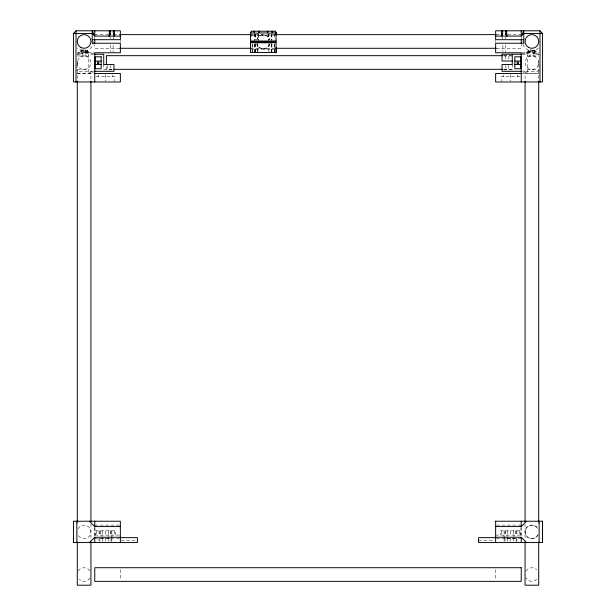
<?xml version="1.0" encoding="UTF-8"?>
<svg xmlns="http://www.w3.org/2000/svg" width="616" height="616" viewBox="0 0 616 616"><rect width="100%" height="100%" fill="white"/><g stroke="black" fill="none" stroke-linecap="round" stroke-linejoin="round"><path stroke-width="0.46" stroke-dasharray="3.08 2.31" d="M77.516 61.015L77.516 64.549M538.484 64.549L538.484 61.015M80.696 56.872A6.822 6.822 0 0 1 90.929 62.786A6.822 6.822 0 0 1 80.696 68.692A6.822 6.822 0 0 1 80.696 56.872L83.252 54.254L83.252 49.988A0.855 0.855 0 0 0 82.829 49.249M528.482 56.872A6.822 6.822 0 0 1 538.715 62.786A6.822 6.822 0 0 1 528.482 68.692A6.822 6.822 0 0 1 528.482 56.872L531.038 54.254L531.038 49.988A0.855 0.855 0 0 0 530.615 49.249M76.908 54.632L81.551 49.988A0.855 0.855 0 0 1 81.974 49.249M89.436 73.443L92.107 70.778M76.114 523.893L78.109 521.898M539.139 70.032L537.86 71.317L522.776 71.317M255.216 32.933L258.173 32.933M268.484 32.933L271.44 32.933M255.594 33.788L258.035 33.788M268.622 33.788L271.055 33.788M94.772 34.635L108.216 34.635M113.721 34.635L119.743 34.635M250.481 34.635L275.344 34.635M496.257 34.635L502.279 34.635M507.784 34.635L521.228 34.635M251.428 35.489L275.229 35.489M119.743 48.287L94.772 48.287L94.772 44.876M250.481 48.287L275.344 48.287M496.257 48.287L521.228 48.287L521.228 44.876M250.481 49.141L275.229 49.141M81.551 50.42L83.252 50.42M532.748 50.42L534.449 50.42M80.981 50.566L81.551 50.566M534.449 50.566L535.019 50.566M81.551 50.874L83.252 50.874M532.748 50.874L534.449 50.874M84.962 51.097L87.772 51.097M528.228 51.097L531.038 51.097M84.962 51.374L88.049 51.374M527.951 51.374L531.038 51.374M79.988 51.552L81.551 51.552M534.449 51.552L536.012 51.552M81.551 51.667L83.252 51.667M532.748 51.667L534.449 51.667M84.962 51.852L88.527 51.852M527.473 51.852L531.038 51.852M84.962 52.398L89.074 52.398M526.926 52.398L531.038 52.398M81.551 52.583L83.252 52.583M532.748 52.583L534.449 52.583M77.154 52.76L93.84 52.76M522.16 52.76L538.846 52.76M84.962 52.876L89.551 52.876M526.449 52.876L531.038 52.876M84.962 53.145L89.821 53.145M526.18 53.145L531.038 53.145M81.551 53.369L83.252 53.369M93.917 53.399L88.796 53.399L88.796 72.164L93.062 72.164M522.083 53.399L527.204 53.399L527.204 72.164L522.938 72.164M532.748 53.369L534.449 53.369M77.855 53.684L81.551 53.684M534.449 53.684L538.145 53.684M81.551 53.831L83.252 53.831M532.748 53.831L534.449 53.831M77.285 54.254L81.551 54.254L81.551 49.988M93.671 54.254L90.929 54.254L86.663 49.988A0.855 0.855 0 0 0 86.24 49.249M522.33 54.254L525.071 54.254L529.337 49.988A0.855 0.855 0 0 1 529.76 49.249M538.715 54.254L534.449 54.254L534.449 49.988A0.855 0.855 0 0 0 534.026 49.249M503.618 55.671L511.311 55.671M77.285 55.964L88.796 55.964M503.903 55.964L512.273 55.964M527.204 55.964L538.715 55.964M77.054 64.549L77.285 81.974M538.946 64.549L538.715 81.974M112.189 69.315L106.414 69.315L106.414 65.904M503.618 69.315L512.273 69.315M77.285 69.608L88.796 69.608M112.097 69.608L103.727 69.608L103.727 64.549M503.903 69.608L512.273 69.608L512.273 64.549M527.204 69.608L538.715 69.608M93.224 71.317L78.14 71.317L76.861 70.032M77.285 73.443L90.929 73.443L90.929 81.974M538.715 73.443L525.071 73.443L525.071 81.974M77.154 73.466L93.84 73.466M522.16 73.466L538.846 73.466M96.127 76.646L114.738 76.646L114.738 81.089M519.873 76.646L501.262 76.646L501.262 81.089M94.772 525.109L119.412 525.094M496.527 525.109L521.228 525.094M94.772 535.088L120.359 535.088M495.58 535.088L521.228 535.088M94.772 538.723L119.412 538.738M496.527 538.723L521.228 538.738M121.306 540.209L137.414 540.209M478.517 540.209L494.694 540.209M534.449 49.988L539.092 54.632M523.893 70.778L526.565 73.443M537.822 521.898L539.885 523.893M535.304 56.872L532.748 54.254L532.748 49.988A0.855 0.855 0 0 1 533.171 49.249M87.518 56.872L84.962 54.254L84.962 49.988A0.855 0.855 0 0 1 85.385 49.249M525.001 524.016L525.071 539.023M521.228 36.637L521.228 39.694M521.167 527.442L521.167 537.653M520.982 527.512L520.92 535.088M520.736 535.088L520.736 530.823L500.269 530.823L500.269 535.088M519.434 530.823L519.434 535.088M517.394 75.06L517.394 76.646M516.909 530.823L516.909 535.088M516.909 541.703L516.909 538.292L504.104 538.292L504.104 541.703M516.116 530.823L516.116 535.088M516.116 538.292L516.116 541.703M515.623 530.823L515.623 535.088M513.983 535.088L513.983 537.491M513.706 530.823L513.706 535.088M513.706 538.292L513.706 541.703M510.572 74.413L510.572 81.027M510.572 530.823L510.572 535.088M510.572 538.292L510.572 541.703M508.862 55.964L508.862 60.176M508.439 65.396L508.439 71.317M507.307 530.823L507.307 535.088M507.307 538.292L507.307 541.703M507.091 535.088L507.091 537.491M505.875 65.396L505.875 71.317M505.705 37.029L505.705 38.808M505.451 45.137L505.451 51.806M505.451 55.964L505.451 60.176M505.39 530.823L505.39 535.088M505.028 530.823L505.028 535.088M505.028 538.292L505.028 541.703M504.104 530.823L504.173 537.653M503.965 535.088L503.965 537.653M503.749 75.06L503.749 76.646M502.895 45.137L502.895 51.806M502.641 37.029L502.641 39.694M501.709 530.823L501.709 535.088M495.641 40.348L495.641 42.258M495.641 569.715L495.641 579.363M274.79 34.019L274.79 39.601M274.466 44.175L274.466 52.553M274.359 44.175L274.359 52.553M271.91 33.788L271.91 40.502M271.91 44.175L271.91 52.553M271.802 33.788L271.802 40.502M271.802 44.175L271.802 52.553M271.487 34.019L271.487 39.601M271.487 43.667L271.487 52.553M271.379 34.019L271.379 39.601M271.379 43.667L271.379 52.553M268.815 43.667L268.923 52.553M268.499 33.788L268.499 40.502M268.391 33.788L268.391 40.502M258.266 33.788L258.266 40.502M258.158 33.788L258.158 40.502M257.835 43.667L257.835 52.553M257.727 43.667L257.727 52.553M255.278 34.019L255.278 39.601M255.278 43.667L255.278 52.553M255.17 34.019L255.17 39.601M255.17 43.667L255.17 52.553M254.855 33.788L254.855 40.502M254.855 44.175L254.855 52.553M254.747 33.788L254.747 40.502M254.747 44.175L254.747 52.553M252.29 44.175L252.29 52.553M252.183 44.175L252.183 52.553M251.867 34.019L251.867 39.601M120.359 40.348L120.359 42.258M120.359 569.715L120.359 579.363M115.669 535.088L115.669 530.823L95.195 530.823L95.195 535.088M114.291 530.823L114.291 535.088M113.359 37.029L113.359 39.694M113.105 45.137L113.105 51.806M112.251 75.06L112.251 76.646M111.973 535.088L111.973 537.653M111.835 530.823L111.827 537.653M111.835 541.703L111.835 538.292L99.03 538.292L99.03 541.703M110.972 530.823L110.972 535.088M110.972 538.292L110.972 541.703M110.549 45.137L110.549 51.806M110.549 530.823L110.549 535.088M110.295 37.029L110.295 38.808M110.125 65.396L110.125 71.317M108.84 535.088L108.84 537.491M108.632 530.823L108.632 535.088M108.632 538.292L108.632 541.703M107.561 65.396L107.561 71.317M105.428 74.413L105.428 81.027M105.428 530.823L105.428 535.088M105.428 538.292L105.428 541.703M102.233 530.823L102.233 535.088M102.233 538.292L102.233 541.703M102.017 535.088L102.017 537.491M100.316 530.823L100.316 535.088M99.884 530.823L99.884 535.088M99.884 538.292L99.884 541.703M99.03 530.823L99.03 535.088M98.606 75.06L98.606 76.646M96.566 530.823L96.566 535.088M95.018 527.512L95.018 535.088M94.772 36.637L94.772 39.694M94.772 527.442L94.772 537.653M90.929 524.016L90.929 539.023M90.021 577.947A6.822 6.822 0 0 1 79.279 579.363M78.201 571.124A6.822 6.822 0 0 1 90.021 571.124M536.721 579.363A6.822 6.822 0 0 1 525.979 577.947M525.979 571.124A6.822 6.822 0 0 1 536.721 569.715M77.97 528.928A6.822 6.822 0 0 1 88.696 526.865A6.822 6.822 0 0 1 87.657 537.737A6.822 6.822 0 0 1 77.516 533.679M269.97 43.651A6.822 6.822 0 0 1 256.795 43.651M256.795 40.125A6.822 6.822 0 0 1 269.97 40.125M269.862 44.083A6.822 6.822 0 0 1 256.68 44.083M256.68 39.694A6.822 6.822 0 0 1 269.862 39.694M538.53 48.094A9.379 9.379 0 0 1 522.507 41.465M93.493 41.465A9.379 9.379 0 0 1 77.47 48.094M537.737 535.327A6.822 6.822 0 0 1 527.442 537.144A6.822 6.822 0 0 1 527.442 526.688A6.822 6.822 0 0 1 537.737 528.505M538.338 534.141A6.822 6.822 0 0 1 528.074 537.568A6.822 6.822 0 0 1 527.419 526.757A6.822 6.822 0 0 1 538.03 528.928"/><path stroke-width="0.92" d="M120.359 537.653L137.414 537.653L137.414 542.557L73.435 542.557L73.443 537.268M110.31 30.8L110.31 34.049L109.271 36.09L109.355 34.049M502.656 34.049L501.617 36.09L501.701 34.049L502.656 34.049L502.656 30.8M110.018 34.049L109.271 36.09L109.609 34.049M502.363 34.049L501.617 36.09L501.955 34.049M267.86 31.223L267.86 32.933L258.897 32.933L259.344 31.223M251.444 31.223L250.481 32.933L250.481 41.465L276.068 41.465L276.068 32.933L271.995 32.933L272.657 31.223M94.772 73.466L120.359 73.466L120.359 81.974L73.443 81.974L73.443 33.526L76.007 30.8L120.359 30.8L120.359 39.694L92.207 39.694M495.641 526.565L521.228 526.565L526.565 521.228M89.374 542.557L94.772 537.268L120.359 537.268M521.228 73.466L495.641 73.466L495.641 81.974L542.557 81.974L542.557 33.526L539.993 30.8L495.641 30.8L495.641 39.694L523.793 39.694M251.336 31.223L275.321 31.223L276.176 32.933L276.176 34.873M250.481 32.933L254.616 32.933L254.616 31.223M73.443 33.526L92.207 33.526L94.772 36.09L120.359 36.09M542.557 33.526L523.793 33.526L521.228 36.09L495.641 36.09M109.271 34.049L110.31 34.049M113.344 34.049L114.384 34.049L114.384 36.09L113.344 34.049L113.344 30.8M505.69 30.8L505.69 34.049L506.729 34.049M119.743 34.635L251.328 34.635M275.344 34.635L496.257 34.635M250.481 41.018L276.068 41.018M250.481 42.758L276.068 42.758M119.743 48.287L251.328 48.287M275.344 48.287L496.257 48.287M250.481 52.553L276.176 52.553L276.176 47.725M94.587 54.254L103.727 54.254L103.727 64.549L113.96 64.549L113.96 71.317L94.163 71.317M521.413 54.254L502.04 54.254L502.04 61.015L512.273 61.015M502.656 55.671L106.414 55.671L106.414 64.257M95.195 61.076L101.163 61.076M514.837 61.076L520.805 61.076M95.195 64.487L101.163 64.487M514.837 64.487L520.805 64.487M114.114 69.315L502.656 69.315M521.837 71.317L502.04 71.317L502.04 64.549L512.273 64.549L512.273 54.254M495.58 521.228L542.557 521.228L542.557 542.557L478.517 542.557L478.586 537.653L495.641 537.653M89.436 521.228L94.772 526.565L120.359 526.565M495.641 537.268L521.228 537.268L526.565 542.557M505.69 34.049L506.729 36.09L506.729 30.8M275.213 31.223L276.068 32.933M253.892 31.223L254.616 32.933M505.982 34.049L506.729 36.09L506.645 34.049M267.228 31.223L267.86 32.933M113.637 34.049L114.384 36.09L114.384 30.8M506.39 34.049L506.729 36.09M114.045 34.049L114.384 36.09M542.557 537.268L542.565 542.557M542.488 521.228L542.488 542.557M539.993 30.8L539.993 81.974M539.139 521.228L539.139 542.557M538.715 81.143L538.715 521.713M538.715 541.911L538.715 585.2L525.071 585.2L525.071 541.911M525.071 81.143L525.071 521.713M521.228 30.8L521.228 36.09L523.793 30.8L523.793 43.228L495.641 43.228L495.641 52.76L521.228 52.76L521.228 81.974M521.228 39.694L521.228 43.228M521.228 521.228L521.228 526.565M521.228 537.268L521.228 542.557M501.617 30.8L501.617 36.09M495.641 521.228L495.641 542.557M276.068 52.553L276.068 42.312L250.481 42.312L250.589 52.553M271.995 31.223L271.995 32.933M258.897 31.223L258.897 32.933M120.359 542.557L120.359 521.228L73.443 521.228L73.443 542.557M109.271 30.8L109.271 36.09M94.772 30.8L94.772 36.09L92.207 30.8L92.207 43.228L120.359 43.228L120.359 52.76L94.772 52.76L94.772 81.974M94.772 39.694L94.772 43.228M94.772 521.228L94.772 526.565M94.772 537.268L94.772 542.557M90.929 81.143L90.929 521.713M90.929 541.911L90.929 585.2L77.285 585.2L77.285 541.911M77.285 81.143L77.285 521.713M76.861 521.228L76.861 542.557M76.007 30.8L76.007 81.974M101.163 56.811L95.195 56.811L95.195 68.753L101.163 68.753L101.163 56.811M520.805 56.811L514.837 56.811L514.837 68.753L520.805 68.753L520.805 56.811M521.228 567.713L94.772 567.713L94.772 581.365L521.228 581.365L521.228 567.713M97.767 63.51A0.832 0.832 0 0 0 99.014 62.786A0.832 0.832 0 0 0 97.767 62.062A0.832 0.832 0 0 0 97.767 63.51M517.402 63.51A0.832 0.832 0 0 0 518.657 62.786A0.832 0.832 0 0 0 517.402 62.062A0.832 0.832 0 0 0 517.402 63.51M528.482 47.37A6.822 6.822 0 0 0 538.715 41.465A6.822 6.822 0 0 0 528.482 35.551A6.822 6.822 0 0 0 528.482 47.37M80.696 47.37A6.822 6.822 0 0 0 90.929 41.465A6.822 6.822 0 0 0 80.696 35.551A6.822 6.822 0 0 0 80.696 47.37"/></g></svg>
